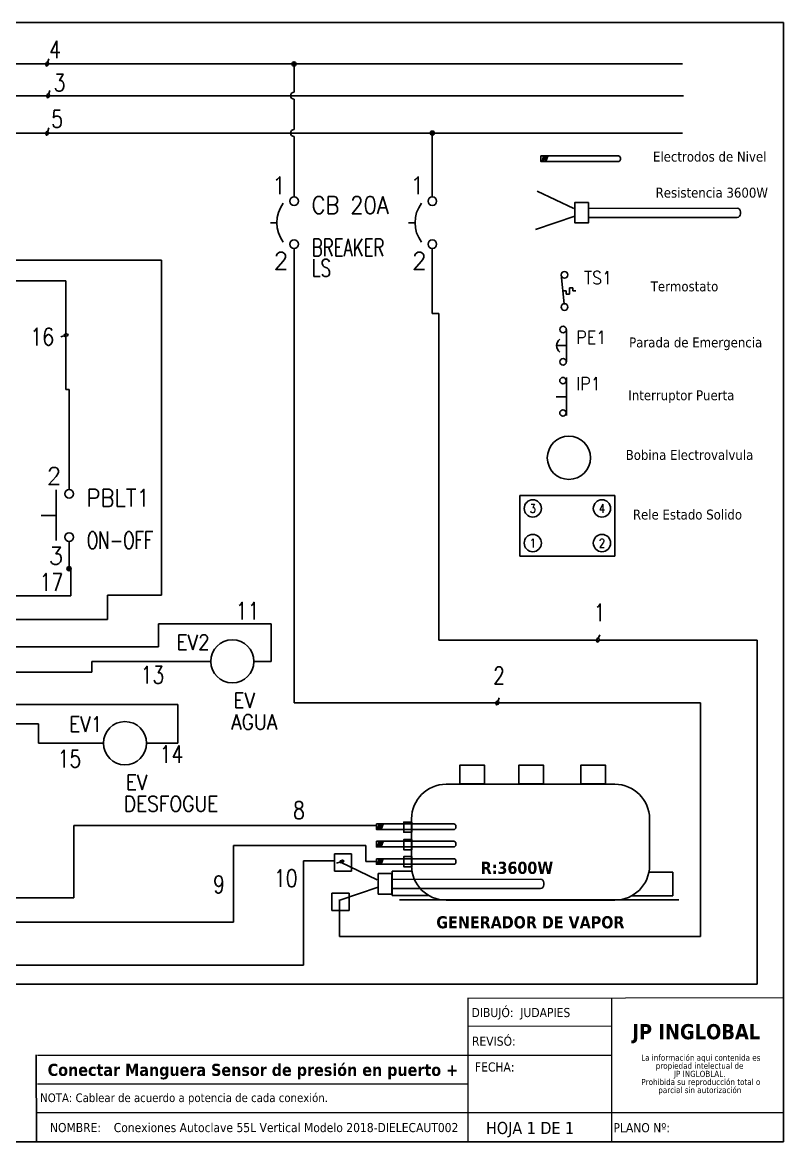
# Model space of a CAD drawing. Header units: millimetres. Extents: x 123.5 to 144.3, y 105.4 to 121.6.
# Drawn here: x 133.25 to 144.26, y 105.39 to 121.59 of the extents above; entities that cross this region are included whole.
import ezdxf
from ezdxf.enums import TextEntityAlignment as Align

# ---------------------------------------------------------------- set-up
doc = ezdxf.new("R2010")
doc.units = ezdxf.units.MM
doc.linetypes.add('CENTERX2', pattern=[20.32, 12.7, -2.54, 2.54, -2.54])
doc.linetypes.add('HIDDEN2', pattern=[0.1875, 0.125, -0.0625])
for name, color, linetype in [('BLK_12AWG', 7, 'Continuous'), ('CONTORNO', 179, 'Continuous'), ('DESC', 250, 'Continuous'), ('SYMS', 7, 'Continuous'), ('TAGS', 250, 'Continuous'), ('TERMS', 250, 'Continuous'), ('WIREFIXED', 7, 'Continuous'), ('WIRES', 7, 'Continuous')]:
    doc.layers.add(name, color=color, linetype=linetype)
doc.layers.add('WIRENO', color=7, linetype='Continuous', true_color=0x000000)
doc.styles.add('SLDTEXTSTYLE0', font='tahoma.ttf')
doc.styles.add('SLDTEXTSTYLE1', font='')
doc.styles.get("Standard").update_dxf_attribs({"font": 'tahoma.ttf'})
doc.styles.add('WD', font='romans.shx')
doc.styles.get('SLDTEXTSTYLE1').set_extended_font_data('Tahoma', bold=True)

# ---------------------------------------------------------------- blocks, each defined once
blk = doc.blocks.new('SW_NOTE_2')
at = {"layer": 'CONTORNO', "color": 0, "char_height": 1.0583, "attachment_point": 2, "style": 'SLDTEXTSTYLE0'}
for s, insert in [('La información aqui contenida es ', (10.29, 1.34)), ('propiedad intelectual de', (10.08, -0.07)), ('JP INGLOBLAL.', (10.1, -1.48)), ('Prohibida su reproducción total o ', (10.3, -2.89)), ('parcial sin autorización', (10.12, -4.3))]:
    blk.add_mtext(s, dxfattribs=dict(at, insert=insert))
blk = doc.blocks.new('Resistencia')
at = {"layer": 'WIRENO'}
for p, q in [((112.31, 58.18), (107.01, 60.71)), ((112.43, 57.1), (106.77, 55.17))]:
    blk.add_line(p, q, dxfattribs=at)
blk.add_lwpolyline([(114.4, 59.08), (112.46, 59.08), (112.46, 56.11), (114.4, 56.11)], close=True, dxfattribs=at)
blk.add_lwpolyline([(135.9, 58.24), (114.42, 58.21), (114.42, 56.89), (135.9, 56.92, 0.414214), (136.4, 57.42), (136.4, 57.74, 0.414214)], format="xyb", close=True, dxfattribs=at)
blk = doc.blocks.new('Nivel')
at = {"layer": 'WIRENO'}
for p, q in [((103.38, 60.01), (103.74, 61.39)), ((103.74, 61.39), (103.74, 60.1)), ((103.74, 60.1), (104.25, 61.39)), ((104.25, 61.39), (104.25, 60.07)), ((104.25, 60.07), (104.74, 61.36))]:
    blk.add_line(p, q, dxfattribs=at)
blk.add_lwpolyline([(103.12, 61.39), (121.77, 61.39, -0.414214), (122.27, 60.89), (122.27, 60.54, -0.414214), (121.77, 60.04), (103.12, 60.04)], format="xyb", close=True, dxfattribs=at)
blk = doc.blocks.new('HCR1')
blk.add_circle((0, 0), 0.1562)
at = {"style": 'WD'}
for tag, height, width, p in [('INST', 0.0625, 0.7, (0.0055, 0.4286)), ('LOC', 0.0625, 0.7, (0.0055, 0.3438)), ('TAG1', 0.1094, 0.9, (0, 0.2024))]:
    blk.add_attdef(tag, text='', height=height, dxfattribs=dict(at, width=width)).set_placement(p, align=Align.CENTER)
at = {"style": 'WD', "flags": 9}
blk.add_attdef('FAMILY', text='', height=0.01, dxfattribs=at).set_placement((-0.0053, 0.1698), align=Align.CENTER)
at = {"linetype": 'Continuous', "style": 'WD', "flags": 1}
for tag, p in [('CAT', (0, 0.1593)), ('MFG', (0, 0.1404))]:
    blk.add_attdef(tag, text='', height=0.01, dxfattribs=at).set_placement(p, align=Align.MIDDLE)
at = {"style": 'WD'}
for tag, p, height, width in [('DESC1', (1.126, 0.0601), 0.1094, 0.9), ('DESC2', (1.126, -0.0828), 0.1094, 0.9), ('DESC3', (1.126, -0.2256), 0.1094, 0.9), ('XREFNO', (1.3251, -0.3928), 0.0938, 0.8), ('XREFNC', (1.3151, -0.5165), 0.0938, 0.8)]:
    blk.add_attdef(tag, p, '', height=height, dxfattribs=dict(at, width=width))
at = {"linetype": 'Continuous', "style": 'WD', "flags": 9}
blk.add_attdef('ASSYCODE', text='', height=0.01, dxfattribs=at).set_placement((0, 0.125), align=Align.CENTER)
at = {"style": 'WD', "flags": 1}
for tag, p in [('X4TERM01', (-0.1562, 0)), ('X1TERM02', (0.1562, 0))]:
    blk.add_attdef(tag, p, '', height=0.0109, dxfattribs=at)
at = {"linetype": 'Continuous', "style": 'WD'}
blk.add_attdef('TERM01', text='', height=0.0625, dxfattribs=at).set_placement((-0.2, -0.0349), align=Align.TOP_RIGHT)
blk.add_attdef('TERM02', text='', height=0.0625, dxfattribs=at).set_placement((0.2, -0.0349), align=Align.TOP_LEFT)
at = {"style": 'WD', "width": 0.8, "flags": 8}
for tag, p in [('NO', (1.1233, -0.3928)), ('NC', (1.1207, -0.5165))]:
    blk.add_attdef(tag, p, '', height=0.0938, dxfattribs=at)
blk = doc.blocks.new('VPB11L')
for p, q in [((-0.0938, 0.1849), (-0.0938, -0.1801)), ((-0.2022, 0), (-0.0938, 0))]:
    blk.add_line(p, q)
for centre in [(0, 0.1562), (0, -0.1562)]:
    blk.add_circle(centre, 0.0312)
at = {"style": 'WD'}
for tag, p, width in [('INST', (0.1269, 0.3902), 0.7), ('LOC', (0.1269, 0.2206), 0.7), ('TAG1', (0.1269, 0.0644), 0.9), ('XREF', (0.1287, -0.09), 0.7), ('DESC1', (0.1287, -0.242), 0.7), ('DESC2', (0.1287, -0.3982), 0.7)]:
    blk.add_attdef(tag, p, '', height=0.125, dxfattribs=dict(at, width=width))
at = {"linetype": 'Continuous', "style": 'WD'}
for tag, height, flags, p in [('TERM01', 0.125, 8, (-0.055, 0.2223)), ('MFG', 0.01, 9, (-0.1421, -0.0881)), ('CAT', 0.01, 9, (-0.1421, -0.0731))]:
    blk.add_attdef(tag, text='', height=height, dxfattribs=dict(at, flags=flags)).set_placement(p, align=Align.RIGHT)
at = {"color": 7, "style": 'WD', "flags": 1}
for tag, p in [('X2TERM01', (0, 0.1875)), ('X8TERM02', (0, -0.1875))]:
    blk.add_attdef(tag, p, '', height=0.0125, dxfattribs=at)
at = {"color": 7, "style": 'WD'}
for tag, p in [('X4LINK', (-0.2656, 0)), ('X1LINK', (0, 0))]:
    blk.add_attdef(tag, p, '', height=0.01, dxfattribs=at)
at = {"style": 'WD'}
for tag, flags, p in [('CONTACT', 1, (-0.1421, -0.0531)), ('FAMILY', 9, (-0.1421, -0.0365))]:
    blk.add_attdef(tag, text='', height=0.01, dxfattribs=dict(at, flags=flags)).set_placement(p, align=Align.RIGHT)
at = {"linetype": 'Continuous', "style": 'WD', "flags": 9}
blk.add_attdef('ASSYCODE', text='', height=0.01, dxfattribs=at).set_placement((-0.1563, -0.1113), align=Align.CENTER)
at = {"linetype": 'Continuous', "style": 'WD', "flags": 8}
blk.add_attdef('TERM02', text='', height=0.125, dxfattribs=at).set_placement((-0.0407, -0.2291), align=Align.TOP_RIGHT)
blk = doc.blocks.new('WDDOT')
for radius in [0.03, 0.0187, 0.00929]:
    blk.add_circle((0, 0), radius)
blk = doc.blocks.new('VCB1')
at = {"linetype": 'HIDDEN2'}
blk.add_line((-0.1712, 0), (-0.125, 0), dxfattribs=at)
for centre in [(0, 0.1562), (0, -0.1562)]:
    blk.add_circle(centre, 0.0312)
blk.add_arc((0.1094, 0), 0.2344, 143.1301, 216.8699)
at = {"style": 'WD'}
for tag, p, width in [('INST', (0.2188, 0.3883), 0.7), ('LOC', (0.2188, 0.2188), 0.7), ('TAG1', (0.1269, 0.0644), 0.9), ('XREF', (0.1287, -0.09), 0.7), ('DESC1', (0.1287, -0.242), 0.7), ('DESC2', (0.1287, -0.3893), 0.7)]:
    blk.add_attdef(tag, p, '', height=0.125, dxfattribs=dict(at, width=width))
at = {"linetype": 'Continuous', "style": 'WD'}
for tag, height, flags, p in [('TERM01', 0.125, 8, (-0.055, 0.2066)), ('MFG', 0.01, 9, (-0.1421, -0.0881)), ('CAT', 0.01, 9, (-0.1421, -0.0731))]:
    blk.add_attdef(tag, text='', height=height, dxfattribs=dict(at, flags=flags)).set_placement(p, align=Align.RIGHT)
at = {"style": 'WD', "width": 0.7}
blk.add_attdef('RATING1', text='', height=0.125, dxfattribs=at).set_placement((-0.1875, 0.0625), align=Align.RIGHT)
at = {"color": 7, "style": 'WD', "flags": 1}
for tag, p in [('X2TERM01', (0, 0.1875)), ('X8TERM02', (0, -0.1875))]:
    blk.add_attdef(tag, p, '', height=0.0125, dxfattribs=at)
at = {"color": 7, "style": 'WD'}
for tag, p in [('X4LINK', (-0.25, 0)), ('X1LINK', (0, 0))]:
    blk.add_attdef(tag, p, '', height=0.01, dxfattribs=at)
at = {"style": 'WD', "flags": 9}
for tag, p in [('FAMILY', (-0.1421, -0.0365)), ('CONTACT', (-0.1288, -0.1291))]:
    blk.add_attdef(tag, text='', height=0.01, dxfattribs=at).set_placement(p, align=Align.RIGHT)
at = {"linetype": 'Continuous', "style": 'WD', "flags": 9}
blk.add_attdef('ASSYCODE', text='', height=0.01, dxfattribs=at).set_placement((-0.1533, -0.1061), align=Align.CENTER)
at = {"linetype": 'Continuous', "style": 'WD', "flags": 8}
blk.add_attdef('TERM02', text='', height=0.125, dxfattribs=at).set_placement((-0.0407, -0.2134), align=Align.TOP_RIGHT)
blk = doc.blocks.new('VT0_01')
for p, q in [((-0.0625, 0.0625), (0.0625, 0.0625)), ((-0.0625, -0.0625), (-0.0625, 0.0625)), ((0.0625, 0.0625), (0.0625, -0.0625)), ((0.0625, -0.0625), (-0.0625, -0.0625))]:
    blk.add_line(p, q)
at = {"style": 'WD', "flags": 1}
for tag, p in [('X4TERM01', (-0.0625, 0)), ('X2TERM01', (0, 0.0625)), ('X1TERM01', (0.0625, 0)), ('X8TERM01', (0, -0.0625))]:
    blk.add_attdef(tag, p, '', height=0.01, dxfattribs=at)
blk = doc.blocks.new('VTS12')
at = {"linetype": 'Continuous'}
blk.add_line((-0.002, -0.123), (-0.033, 0.159), dxfattribs=at)
for p, q in [((-0.015, 0), (0.017, 0)), ((0.017, 0), (0.017, -0.031)), ((0.048, -0.031), (0.048, 0.031)), ((0.048, 0.031), (0.079, 0.031)), ((0.079, 0.031), (0.079, 0)), ((0.079, 0), (0.111, 0)), ((0.017, -0.031), (0.048, -0.031))]:
    blk.add_line(p, q)
for centre in [(0, 0.155), (0, -0.155)]:
    blk.add_circle(centre, 0.0322)
at = {"style": 'WD'}
for tag, p, width in [('INST', (0.189, 0.39), 0.7), ('LOC', (0.189, 0.221), 0.7), ('TAG1', (0.189, 0.064), 0.9), ('XREF', (0.191, -0.09), 0.7), ('DESC1', (0.191, -0.242), 0.7), ('DESC2', (0.191, -0.398), 0.7), ('RATING1', (0.188, -0.554), 0.7), ('WDTAGALT', (0.187, -0.716), 0.7)]:
    blk.add_attdef(tag, p, '', height=0.125, dxfattribs=dict(at, width=width))
at = {"linetype": 'Continuous', "style": 'WD'}
for tag, height, flags, p in [('TERM01', 0.125, 8, (-0.055, 0.207)), ('MFG', 0.01, 9, (-0.08, -0.088)), ('CAT', 0.01, 9, (-0.08, -0.073))]:
    blk.add_attdef(tag, text='', height=height, dxfattribs=dict(at, flags=flags)).set_placement(p, align=Align.RIGHT)
at = {"color": 7, "style": 'WD', "flags": 1}
for tag, p in [('X2TERM01', (0, 0.188)), ('X8TERM02', (0, -0.188))]:
    blk.add_attdef(tag, p, '', height=0.0125, dxfattribs=at)
at = {"color": 7, "style": 'WD'}
for tag, p in [('X4LINK', (-0.109, 0)), ('X1LINK', (0.156, 0))]:
    blk.add_attdef(tag, p, '', height=0.01, dxfattribs=at)
at = {"style": 'WD'}
for tag, flags, p in [('CONTACT', 1, (-0.08, -0.053)), ('FAMILY', 9, (-0.08, -0.036))]:
    blk.add_attdef(tag, text='', height=0.01, dxfattribs=dict(at, flags=flags)).set_placement(p, align=Align.RIGHT)
at = {"linetype": 'Continuous', "style": 'WD', "flags": 8}
blk.add_attdef('TERM02', text='', height=0.125, dxfattribs=at).set_placement((-0.041, -0.213), align=Align.TOP_RIGHT)
at = {"linetype": 'Continuous', "style": 'WD', "flags": 9}
blk.add_attdef('ASSYCODE', text='', height=0.01, dxfattribs=at).set_placement((-0.094, -0.125), align=Align.CENTER)
blk = doc.blocks.new('VPB12M')
for p, q in [((0.034, -0.156), (0.034, 0.156)), ((-0.065, 0), (0.034, 0))]:
    blk.add_line(p, q)
for centre in [(0, 0.156), (0, -0.156)]:
    blk.add_circle(centre, 0.0312)
blk.add_arc((0.016, 0), 0.0781, 126.8699, 233.1301)
at = {"style": 'WD'}
for tag, p, width in [('INST', (0.127, 0.343), 0.7), ('LOC', (0.127, 0.174), 0.7), ('TAG1', (0.127, 0.018), 0.9), ('XREF', (0.129, -0.137), 0.7), ('DESC1', (0.129, -0.289), 0.7), ('DESC2', (0.129, -0.445), 0.7)]:
    blk.add_attdef(tag, p, '', height=0.125, dxfattribs=dict(at, width=width))
at = {"linetype": 'Continuous', "style": 'WD'}
for tag, height, flags, p in [('TERM01', 0.125, 8, (-0.055, 0.207)), ('MFG', 0.01, 9, (-0.111, -0.088)), ('CAT', 0.01, 9, (-0.111, -0.073))]:
    blk.add_attdef(tag, text='', height=height, dxfattribs=dict(at, flags=flags)).set_placement(p, align=Align.RIGHT)
at = {"color": 7, "style": 'WD', "flags": 1}
for tag, p in [('X2TERM01', (0, 0.188)), ('X8TERM02', (0, -0.188))]:
    blk.add_attdef(tag, p, '', height=0.0125, dxfattribs=at)
at = {"color": 7, "style": 'WD'}
for tag, p in [('X4LINK', (-0.141, 0)), ('X1LINK', (0.125, 0))]:
    blk.add_attdef(tag, p, '', height=0.01, dxfattribs=at)
at = {"style": 'WD'}
for tag, flags, p in [('CONTACT', 1, (-0.111, -0.053)), ('FAMILY', 9, (-0.111, -0.036))]:
    blk.add_attdef(tag, text='', height=0.01, dxfattribs=dict(at, flags=flags)).set_placement(p, align=Align.RIGHT)
at = {"linetype": 'Continuous', "style": 'WD', "flags": 9}
blk.add_attdef('ASSYCODE', text='', height=0.01, dxfattribs=at).set_placement((-0.125, -0.106), align=Align.CENTER)
at = {"linetype": 'Continuous', "style": 'WD', "flags": 8}
blk.add_attdef('TERM02', text='', height=0.125, dxfattribs=at).set_placement((-0.041, -0.213), align=Align.TOP_RIGHT)
blk = doc.blocks.new('VPB12')
for p, q in [((0.033, 0.185), (0.033, -0.18)), ((-0.064, 0), (0.033, 0))]:
    blk.add_line(p, q)
for centre in [(0, 0.156), (0, -0.156)]:
    blk.add_circle(centre, 0.0312)
at = {"style": 'WD'}
for tag, p, width in [('INST', (0.127, 0.39), 0.7), ('LOC', (0.127, 0.221), 0.7), ('TAG1', (0.127, 0.064), 0.9), ('XREF', (0.129, -0.09), 0.7), ('DESC1', (0.129, -0.242), 0.7), ('DESC2', (0.129, -0.398), 0.7)]:
    blk.add_attdef(tag, p, '', height=0.125, dxfattribs=dict(at, width=width))
at = {"linetype": 'Continuous', "style": 'WD'}
for tag, height, flags, p in [('TERM01', 0.125, 8, (-0.055, 0.222)), ('MFG', 0.01, 9, (0.014, -0.088)), ('CAT', 0.01, 9, (0.014, -0.073))]:
    blk.add_attdef(tag, text='', height=height, dxfattribs=dict(at, flags=flags)).set_placement(p, align=Align.RIGHT)
at = {"color": 7, "style": 'WD', "flags": 1}
for tag, p in [('X2TERM01', (0, 0.188)), ('X8TERM02', (0, -0.188))]:
    blk.add_attdef(tag, p, '', height=0.0125, dxfattribs=at)
at = {"color": 7, "style": 'WD'}
for tag, p in [('X4LINK', (-0.125, 0)), ('X1LINK', (0.125, 0))]:
    blk.add_attdef(tag, p, '', height=0.01, dxfattribs=at)
at = {"style": 'WD'}
for tag, flags, p in [('CONTACT', 1, (0.014, -0.053)), ('FAMILY', 9, (0.014, -0.036))]:
    blk.add_attdef(tag, text='', height=0.01, dxfattribs=dict(at, flags=flags)).set_placement(p, align=Align.RIGHT)
at = {"linetype": 'Continuous', "style": 'WD', "flags": 9}
blk.add_attdef('ASSYCODE', text='', height=0.01, dxfattribs=at).set_placement((-0.001, -0.105), align=Align.CENTER)
at = {"linetype": 'Continuous', "style": 'WD', "flags": 8}
blk.add_attdef('TERM02', text='', height=0.125, dxfattribs=at).set_placement((-0.041, -0.229), align=Align.TOP_RIGHT)
blk = doc.blocks.new('HDV1TFL')
for p, q in [((0.3438, 0.3438), (-0.3438, 0.3438)), ((-0.3438, 0.3438), (-0.3438, -0.0938)), ((0.3438, -0.0938), (0.3438, 0.3438)), ((-0.3438, -0.0938), (0.3438, -0.0938))]:
    blk.add_line(p, q)
for centre in [(-0.25, 0.25), (0.25, 0.25), (-0.25, 0), (0.25, 0)]:
    blk.add_circle(centre, 0.0625)
at = {"style": 'WD'}
for tag, width, p in [('INST', 0.7, (0.0055, 0.747)), ('LOC', 0.7, (0.0055, 0.5774)), ('TAG1', 0.9, (0, 0.4211)), ('RATING2', 0.7, (0, 0.0313)), ('DESC1', 0.7, (0, -0.2932)), ('DESC2', 0.7, (0, -0.4495)), ('XREF', 0.7, (0, -0.6057))]:
    blk.add_attdef(tag, text='', height=0.125, dxfattribs=dict(at, width=width)).set_placement(p, align=Align.CENTER)
at = {"style": 'WD', "flags": 1}
for tag, p in [('X2TERM03', (-0.25, 0.3125)), ('X2TERM04', (0.25, 0.3125)), ('X4TERM03', (-0.3125, 0.25)), ('X1TERM04', (0.3125, 0.25)), ('X4TERM01', (-0.3125, 0)), ('X1TERM02', (0.3125, 0)), ('X8TERM01', (-0.25, -0.0625)), ('X8TERM02', (0.25, -0.0625))]:
    blk.add_attdef(tag, p, '', height=0.0125, dxfattribs=at)
at = {"linetype": 'Continuous', "style": 'WD', "flags": 9}
blk.add_attdef('ASSYCODE', text='', height=0.01, dxfattribs=at).set_placement((0, 0.3281), align=Align.CENTER)
at = {"style": 'WD', "flags": 9}
blk.add_attdef('FAMILY', text='', height=0.01, dxfattribs=at).set_placement((-0.0053, 0.3886), align=Align.CENTER)
at = {"linetype": 'Continuous', "style": 'WD', "flags": 1}
for tag, p in [('MFG', (0, 0.3592)), ('CAT', (0, 0.3781))]:
    blk.add_attdef(tag, text='', height=0.01, dxfattribs=at).set_placement(p, align=Align.MIDDLE)
at = {"linetype": 'Continuous', "style": 'WD', "width": 0.8, "flags": 8}
for tag, p in [('TERM03', (-0.25, 0.25)), ('TERM04', (0.25, 0.25)), ('TERM01', (-0.25, 0)), ('TERM02', (0.25, 0))]:
    blk.add_attdef(tag, text='', height=0.0625, dxfattribs=at).set_placement(p, align=Align.MIDDLE)
at = {"style": 'WD', "width": 0.7}
blk.add_attdef('RATING1', text='', height=0.125, dxfattribs=at).set_placement((0, 0.25), align=Align.MIDDLE)
blk = doc.blocks.new('WD_WNH')
at = {"linetype": 'Continuous', "style": 'WD', "width": 0.8}
blk.add_attdef('WIRENO', text='', height=0.125, dxfattribs=at).set_placement((0, 0.0625), align=Align.CENTER)
at = {"style": 'WD', "flags": 1}
for tag, p in [('W01USER', (0, 0.0781)), ('W02USER', (0, 0.0703)), ('W03USER', (0, 0.0625)), ('W04USER', (0, 0.0547)), ('W05USER', (0, 0.0469)), ('W06USER', (0, 0.0391)), ('W07USER', (0, 0.0312)), ('W08USER', (0, 0.0234)), ('W09USER', (0, 0.0156)), ('W10USER', (0, 0.0078))]:
    blk.add_attdef(tag, text='', height=0.005, dxfattribs=at).set_placement(p, align=Align.CENTER)
blk = doc.blocks.new('WD_WNV')
at = {"style": 'WD', "flags": 1}
for tag, p in [('W01USER', (-0.0625, 0.0938)), ('W02USER', (-0.0625, 0.0859)), ('W03USER', (-0.0625, 0.0781)), ('W04USER', (-0.0625, 0.0703)), ('W05USER', (-0.0625, 0.0625)), ('W06USER', (-0.0625, 0.0547)), ('W07USER', (-0.0625, 0.0469)), ('W08USER', (-0.0625, 0.0391)), ('W09USER', (-0.0625, 0.0312)), ('W10USER', (-0.0625, 0.0234))]:
    blk.add_attdef(tag, text='', height=0.005, dxfattribs=at).set_placement(p, align=Align.CENTER)
at = {"linetype": 'Continuous', "style": 'WD', "width": 0.8}
blk.add_attdef('WIRENO', text='', height=0.125, dxfattribs=at).set_placement((-0.05, 0), align=Align.MIDDLE_RIGHT)

msp = doc.modelspace()

# ---------------------------------------------------------------- linework, layer by layer
at = {"color": 7, "linetype": 'Continuous'}
for p, q in [((144.256, 121.59), (123.506, 121.59)), ((144.256, 105.405), (144.256, 121.59)), ((123.506, 105.405), (144.256, 105.405))]:
    msp.add_line(p, q, dxfattribs=at)
at = {"color": 7, "linetype": 'CENTERX2', "lineweight": 0}
for p in [(144.256, 108.823), (133.462, 105.405)]:
    msp.add_line(p, (144.256, 105.405), dxfattribs=at)
at = {"color": 7, "linetype": 'Continuous', "lineweight": 0}
for p, q in [((144.256, 107.486), (139.686, 107.478)), ((139.691, 107.486), (139.691, 105.394)), ((141.766, 107.486), (141.766, 105.397)), ((141.766, 107.071), (139.692, 107.079)), ((141.766, 106.656), (133.465, 106.656)), ((139.691, 106.241), (133.465, 106.241)), ((144.256, 105.826), (133.465, 105.826))]:
    msp.add_line(p, q, dxfattribs=at)
at = {"layer": 'BLK_12AWG'}
for p, q in [((124.418, 120.99), (142.793, 120.99)), ((137.176, 120.581), (137.176, 120.99)), ((124.433, 120.531), (142.808, 120.531)), ((137.176, 120.04), (137.176, 120.481)), ((124.418, 119.99), (142.793, 119.99)), ((137.176, 119.07), (137.176, 119.94)), ((139.176, 119.07), (139.176, 119.99))]:
    msp.add_line(p, q, dxfattribs=at)
for centre in [(137.176, 120.531), (137.176, 119.99)]:
    msp.add_arc(centre, 0.05, 90, 270, dxfattribs=at)
at = {"layer": 'DESC'}
for p, q in [((138.594, 108.967), (138.594, 109.319)), ((138.594, 109.319), (138.883, 109.319)), ((142.656, 109.305), (142.309, 109.305)), ((142.656, 108.961), (142.656, 109.305)), ((139.13, 108.967), (138.594, 108.967)), ((142.742, 108.903), (138.7, 108.903)), ((141.572, 108.903), (142.742, 108.903)), ((142.066, 108.961), (142.656, 108.961)), ((133.453, 105.415), (133.449, 106.661))]:
    msp.add_line(p, q, dxfattribs=at)
for points in [[(139.573, 110.582), (139.932, 110.582), (139.932, 110.851), (139.573, 110.851)], [(140.426, 110.582), (140.785, 110.582), (140.785, 110.851), (140.426, 110.851)], [(141.323, 110.582), (141.682, 110.582), (141.682, 110.851), (141.323, 110.851)], [(138.878, 109.881), (138.762, 109.881), (138.762, 110.028), (138.878, 110.028)], [(138.878, 109.629), (138.762, 109.629), (138.762, 109.776), (138.878, 109.776)], [(138.878, 109.382), (138.762, 109.382), (138.762, 109.529), (138.878, 109.529)]]:
    msp.add_lwpolyline(points, close=True, dxfattribs=at)
at = {"layer": 'WIREFIXED'}
for points in [[(133.631, 121.065), (133.616, 121.02), (133.596, 121.01), (133.586, 120.98), (133.596, 120.96), (133.616, 120.97), (133.625, 121), (133.621, 121.01)], [(133.645, 120.606), (133.63, 120.561), (133.611, 120.551), (133.601, 120.521), (133.611, 120.501), (133.63, 120.511), (133.64, 120.541), (133.635, 120.551)], [(133.631, 120.065), (133.616, 120.02), (133.596, 120.01), (133.586, 119.98), (133.596, 119.96), (133.616, 119.97), (133.625, 120), (133.621, 120.01)], [(133.803, 117.044), (133.848, 117.059), (133.868, 117.049), (133.898, 117.059), (133.908, 117.079), (133.888, 117.089), (133.858, 117.079), (133.853, 117.069)], [(141.596, 112.736), (141.581, 112.691), (141.561, 112.681), (141.551, 112.651), (141.561, 112.632), (141.581, 112.641), (141.591, 112.671), (141.586, 112.681)], [(140.141, 111.827), (140.126, 111.782), (140.106, 111.772), (140.096, 111.742), (140.106, 111.722), (140.126, 111.732), (140.136, 111.762), (140.131, 111.772)], [(137.791, 109.436), (137.837, 109.451), (137.856, 109.441), (137.886, 109.451), (137.896, 109.47), (137.876, 109.48), (137.846, 109.47), (137.841, 109.461)]]:
    msp.add_lwpolyline(points, dxfattribs=at)
at = {"layer": 'WIRES'}
for p, q in [((137.176, 118.32), (137.176, 111.752)), ((139.176, 117.381), (139.176, 118.32)), ((129.286, 118.155), (135.26, 118.155)), ((135.26, 118.155), (135.26, 113.31)), ((127.286, 117.856), (133.878, 117.856)), ((133.878, 117.856), (133.878, 116.283)), ((139.269, 117.381), (139.176, 117.381)), ((139.269, 116.441), (139.269, 117.381)), ((139.269, 115.691), (139.269, 116.441)), ((133.878, 116.283), (133.923, 116.283)), ((133.923, 116.283), (133.923, 114.837)), ((139.268, 112.661), (139.268, 115.691)), ((133.923, 113.693), (133.923, 114.087)), ((133.95, 113.693), (133.923, 113.693)), ((133.95, 113.298), (133.95, 113.693)), ((132.543, 113.302), (133.568, 113.302)), ((133.568, 113.298), (133.95, 113.298)), ((135.26, 113.31), (134.481, 113.31)), ((134.481, 113.31), (134.481, 112.959)), ((134.481, 112.959), (132.471, 112.959)), ((135.214, 112.561), (135.214, 112.893)), ((135.214, 112.893), (136.846, 112.893)), ((136.846, 112.893), (136.846, 112.352)), ((143.875, 112.661), (139.268, 112.661)), ((143.875, 107.684), (143.875, 112.661)), ((132.479, 112.561), (135.214, 112.561)), ((134.254, 112.195), (134.254, 112.352)), ((134.254, 112.352), (135.971, 112.352)), ((136.846, 112.352), (136.596, 112.352)), ((132.536, 112.195), (134.254, 112.195)), ((132.537, 111.727), (135.494, 111.727)), ((135.494, 111.727), (135.494, 111.169)), ((137.176, 111.752), (143.055, 111.752)), ((143.055, 111.752), (143.055, 108.376)), ((132.54, 111.451), (133.479, 111.451)), ((133.479, 111.451), (133.479, 111.169)), ((133.479, 111.169), (134.419, 111.169)), ((135.494, 111.169), (135.044, 111.169)), ((139.375, 110.575), (141.817, 110.575)), ((138.368, 109.98), (133.993, 109.98)), ((133.993, 109.98), (133.993, 108.933)), ((138.875, 109.4), (138.875, 110.075)), ((142.317, 109.4), (142.317, 110.075)), ((136.299, 109.51), (136.299, 109.691)), ((136.299, 109.691), (138.212, 109.691)), ((138.212, 109.691), (138.212, 109.459)), ((136.299, 108.582), (136.299, 109.51)), ((137.314, 107.958), (137.314, 109.47)), ((137.314, 109.47), (137.759, 109.47)), ((137.866, 109.482), (137.866, 109.439)), ((138.212, 109.459), (138.378, 109.459)), ((133.993, 108.933), (127.949, 108.933)), ((137.832, 108.376), (137.832, 108.899)), ((141.817, 108.9), (139.375, 108.9)), ((127.899, 108.582), (136.299, 108.582)), ((143.055, 108.376), (137.832, 108.376)), ((130.976, 107.958), (137.314, 107.958)), ((133.029, 107.684), (143.875, 107.684))]:
    msp.add_line(p, q, dxfattribs=at)
for centre, start, end in [((139.375, 110.075), 90, 180), ((141.817, 110.075), 0, 90), ((139.375, 109.4), 180, 270), ((141.817, 109.4), 270, 0)]:
    msp.add_arc(centre, 0.5, start, end, dxfattribs=at)

# ---------------------------------------------------------------- block references
at = {"layer": 'CONTORNO', "color": 7, "xscale": 0.083, "yscale": 0.083, "zscale": 0.083}
msp.add_blockref('SW_NOTE_2', (142.204, 106.555), dxfattribs=at)
at = {"layer": 'SYMS'}
for p in [(137.176, 120.99), (139.176, 119.99), (133.923, 113.693)]:
    msp.add_blockref('WDDOT', p, dxfattribs=at)
ref = msp.add_blockref('VCB1', (137.176, 118.695), dxfattribs=dict(at, xscale=2, yscale=2, zscale=2))
ref.add_attrib('DESC2', 'LS', (137.434, 117.916), dxfattribs={"layer": 'DESC', "height": 0.25, "style": 'WD', "width": 0.7})
ref.add_attrib('DESC1', 'BREAKER', (137.434, 118.211), dxfattribs={"layer": 'DESC', "height": 0.25, "style": 'WD', "width": 0.7})
ref.add_attrib('TAG1', 'CB 20A', (137.43, 118.824), dxfattribs={"layer": 'TAGS', "height": 0.25, "style": 'WD', "width": 0.9})
ref.add_attrib('TERM02', '2', dxfattribs={"layer": 'TERMS', "linetype": 'Continuous', "height": 0.25, "style": 'WD', "flags": 8}).set_placement((137.095, 118.268), align=Align.TOP_RIGHT)
ref.add_attrib('TERM01', '1', dxfattribs={"layer": 'TERMS', "linetype": 'Continuous', "height": 0.25, "style": 'WD', "flags": 8}).set_placement((137.066, 119.108), align=Align.RIGHT)
ref = msp.add_blockref('VCB1', (139.176, 118.695), dxfattribs=dict(at, xscale=2, yscale=2, zscale=2))
ref.add_attrib('TERM02', '2', dxfattribs={"layer": 'TERMS', "linetype": 'Continuous', "height": 0.25, "style": 'WD', "flags": 8}).set_placement((139.095, 118.268), align=Align.TOP_RIGHT)
ref.add_attrib('TERM01', '1', dxfattribs={"layer": 'TERMS', "linetype": 'Continuous', "height": 0.25, "style": 'WD', "flags": 8}).set_placement((139.066, 119.108), align=Align.RIGHT)
ref = msp.add_blockref('VTS12', (141.087, 117.708), dxfattribs=dict(at, xscale=1.5, yscale=1.5, zscale=1.5))
ref.add_attrib('TAG1', 'TS1', (141.371, 117.805), dxfattribs={"layer": 'TAGS', "height": 0.1875, "style": 'WD', "width": 0.9})
ref = msp.add_blockref('VPB12M', (141.066, 116.917), dxfattribs=dict(at, xscale=1.5, yscale=1.5, zscale=1.5))
ref.add_attrib('TAG1', 'PE1', (141.256, 116.943), dxfattribs={"layer": 'TAGS', "height": 0.1875, "style": 'WD', "width": 0.9})
ref = msp.add_blockref('VPB12', (141.065, 116.177), dxfattribs=dict(at, xscale=1.5, yscale=1.5, zscale=1.5))
ref.add_attrib('TAG1', 'IP1', (141.256, 116.273), dxfattribs={"layer": 'TAGS', "height": 0.1875, "style": 'WD', "width": 0.9})
at = {"layer": 'SYMS', "xscale": 2, "yscale": 2, "zscale": 2}
for name, p in [('HCR1', (141.151, 115.296)), ('VT0_01', (137.884, 109.445)), ('VT0_01', (137.847, 108.877))]:
    msp.add_blockref(name, p, dxfattribs=at)
at = {"layer": 'SYMS'}
ref = msp.add_blockref('VPB11L', (133.923, 114.462), dxfattribs=dict(at, xscale=2, yscale=2, zscale=2))
ref.add_attrib('TERM02', '3', dxfattribs={"layer": 'TERMS', "linetype": 'Continuous', "height": 0.25, "style": 'WD', "flags": 8}).set_placement((133.841, 114.004), align=Align.TOP_RIGHT)
ref.add_attrib('TERM01', '2', dxfattribs={"layer": 'TERMS', "linetype": 'Continuous', "height": 0.25, "style": 'WD', "flags": 8}).set_placement((133.813, 114.907), align=Align.RIGHT)
ref.add_attrib('DESC1', 'ON-OFF', (134.18, 113.978), dxfattribs={"layer": 'DESC', "height": 0.25, "style": 'WD', "width": 0.7})
ref.add_attrib('TAG1', 'PBLT1', (134.177, 114.591), dxfattribs={"layer": 'TAGS', "height": 0.25, "style": 'WD', "width": 0.9})
ref = msp.add_blockref('HDV1TFL', (141.129, 114.063), dxfattribs=dict(at, xscale=2, yscale=2, zscale=2))
ref.add_attrib('TERM03', '3', dxfattribs={"layer": 'TERMS', "linetype": 'Continuous', "height": 0.125, "style": 'WD', "width": 0.8, "flags": 8}).set_placement((140.629, 114.563), align=Align.MIDDLE)
ref.add_attrib('TERM04', '4', dxfattribs={"layer": 'TERMS', "linetype": 'Continuous', "height": 0.125, "style": 'WD', "width": 0.8, "flags": 8}).set_placement((141.629, 114.563), align=Align.MIDDLE)
ref.add_attrib('TERM02', '2', dxfattribs={"layer": 'TERMS', "linetype": 'Continuous', "height": 0.125, "style": 'WD', "width": 0.8, "flags": 8}).set_placement((141.629, 114.063), align=Align.MIDDLE)
ref.add_attrib('TERM01', '1', dxfattribs={"layer": 'TERMS', "linetype": 'Continuous', "height": 0.125, "style": 'WD', "width": 0.8, "flags": 8}).set_placement((140.629, 114.063), align=Align.MIDDLE)
ref = msp.add_blockref('HCR1', (136.284, 112.352), dxfattribs=dict(at, xscale=2, yscale=2, zscale=2))
ref.add_attrib('DESC2', 'AGUA', (136.268, 111.366), dxfattribs={"layer": 'DESC', "height": 0.2188, "style": 'WD', "width": 0.9})
ref.add_attrib('DESC1', 'EV', (136.299, 111.678), dxfattribs={"layer": 'DESC', "height": 0.2188, "style": 'WD', "width": 0.9})
ref.add_attrib('TAG1', 'EV2', dxfattribs={"layer": 'TAGS', "height": 0.2188, "style": 'WD', "width": 0.9}).set_placement((135.716, 112.519), align=Align.CENTER)
ref = msp.add_blockref('HCR1', (134.731, 111.169), dxfattribs=dict(at, xscale=2, yscale=2, zscale=2))
ref.add_attrib('DESC2', 'DESFOGUE', (134.715, 110.183), dxfattribs={"layer": 'DESC', "height": 0.2188, "style": 'WD', "width": 0.9})
ref.add_attrib('DESC1', 'EV', (134.746, 110.494), dxfattribs={"layer": 'DESC', "height": 0.2188, "style": 'WD', "width": 0.9})
ref.add_attrib('TAG1', 'EV1', dxfattribs={"layer": 'TAGS', "height": 0.2188, "style": 'WD', "width": 0.9}).set_placement((134.164, 111.335), align=Align.CENTER)
at = {"layer": 'WIREFIXED'}
ref = msp.add_blockref('WD_WNH', (133.606, 120.99), dxfattribs=dict(at, xscale=2, yscale=2, zscale=2))
ref.add_attrib('WIRENOF', '4', dxfattribs={"linetype": 'Continuous', "height": 0.25, "style": 'WD', "width": 0.8}).set_placement((133.72, 120.998), align=Align.BOTTOM_CENTER)
ref = msp.add_blockref('WD_WNH', (133.62, 120.531), dxfattribs=dict(at, xscale=2, yscale=2, zscale=2))
ref.add_attrib('WIRENOF', '3', dxfattribs={"linetype": 'Continuous', "height": 0.25, "style": 'WD', "width": 0.8}).set_placement((133.785, 120.519), align=Align.BOTTOM_CENTER)
ref = msp.add_blockref('WD_WNH', (133.606, 119.99), dxfattribs=dict(at, xscale=2, yscale=2, zscale=2))
ref.add_attrib('WIRENOF', '5', dxfattribs={"linetype": 'Continuous', "height": 0.25, "style": 'WD', "width": 0.8}).set_placement((133.751, 119.995), align=Align.BOTTOM_CENTER)
ref = msp.add_blockref('WD_WNV', (133.878, 117.069), dxfattribs=dict(at, xscale=2, yscale=2, zscale=2))
ref.add_attrib('WIRENOF', '16', dxfattribs={"linetype": 'Continuous', "height": 0.25, "style": 'WD', "width": 0.8}).set_placement((133.707, 117.046), align=Align.MIDDLE_RIGHT)
ref = msp.add_blockref('WD_WNV', (133.923, 113.89), dxfattribs=dict(at, xscale=2, yscale=2, zscale=2))
ref.add_attrib('WIRENOF', '17', dxfattribs={"linetype": 'Continuous', "height": 0.25, "style": 'WD', "width": 0.8}).set_placement((133.838, 113.498), align=Align.MIDDLE_RIGHT)
ref = msp.add_blockref('WD_WNV', (136.846, 112.623), dxfattribs=dict(at, xscale=2, yscale=2, zscale=2))
ref.add_attrib('WIRENOF', '11', dxfattribs={"linetype": 'Continuous', "height": 0.25, "style": 'WD', "width": 0.8}).set_placement((136.676, 113.082), align=Align.MIDDLE_RIGHT)
ref = msp.add_blockref('WD_WNH', (141.571, 112.661), dxfattribs=dict(at, xscale=2, yscale=2, zscale=2))
ref.add_attrib('WIRENOF', '1', dxfattribs={"linetype": 'Continuous', "height": 0.25, "style": 'WD', "width": 0.8}).set_placement((141.595, 112.857), align=Align.BOTTOM_CENTER)
ref = msp.add_blockref('WD_WNH', (135.104, 111.761), dxfattribs=dict(at, xscale=2, yscale=2, zscale=2))
ref.add_attrib('WIRENOF', '13', dxfattribs={"linetype": 'Continuous', "height": 0.25, "style": 'WD', "width": 0.8}).set_placement((135.128, 111.957), align=Align.BOTTOM_CENTER)
ref = msp.add_blockref('WD_WNH', (140.116, 111.752), dxfattribs=dict(at, xscale=2, yscale=2, zscale=2))
ref.add_attrib('WIRENOF', '2', dxfattribs={"linetype": 'Continuous', "height": 0.25, "style": 'WD', "width": 0.8}).set_placement((140.14, 111.948), align=Align.BOTTOM_CENTER)
ref = msp.add_blockref('WD_WNV', (135.494, 111.448), dxfattribs=dict(at, xscale=2, yscale=2, zscale=2))
ref.add_attrib('WIRENOF', '14', dxfattribs={"linetype": 'Continuous', "height": 0.25, "style": 'WD', "width": 0.8}).set_placement((135.575, 111.01), align=Align.MIDDLE_RIGHT)
ref = msp.add_blockref('WD_WNH', (133.949, 111.169), dxfattribs=dict(at, xscale=2, yscale=2, zscale=2))
ref.add_attrib('WIRENOF', '15', dxfattribs={"linetype": 'Continuous', "height": 0.25, "style": 'WD', "width": 0.8}).set_placement((133.928, 110.744), align=Align.BOTTOM_CENTER)
ref = msp.add_blockref('WD_WNH', (137.223, 109.804), dxfattribs=dict(at, xscale=2, yscale=2, zscale=2))
ref.add_attrib('WIRENOF', '8', dxfattribs={"linetype": 'Continuous', "height": 0.25, "style": 'WD', "width": 0.8}).set_placement((137.247, 110), align=Align.BOTTOM_CENTER)
ref = msp.add_blockref('WD_WNV', (137.866, 109.461), dxfattribs=dict(at, xscale=2, yscale=2, zscale=2))
ref.add_attrib('WIRENOF', '10', dxfattribs={"linetype": 'Continuous', "height": 0.25, "style": 'WD', "width": 0.8}).set_placement((137.228, 109.217), align=Align.MIDDLE_RIGHT)
ref = msp.add_blockref('WD_WNH', (137.536, 109.47), dxfattribs=dict(at, xscale=2, yscale=2, zscale=2))
ref.add_attrib('WIRENOF', '9', dxfattribs={"linetype": 'Continuous', "height": 0.25, "style": 'WD', "width": 0.8}).set_placement((136.091, 108.928), align=Align.BOTTOM_CENTER)
at = {"layer": 'WIRENO'}
for name, p, xscale, yscale, zscale in [('Nivel', (134.56, 115.976), 0.06, 0.06, 0.06), ('Resistencia', (129.993, 113.08), 0.1, 0.1, 0.1), ('Nivel', (132.181, 106.319), 0.06, 0.06, 0.06), ('Nivel', (132.181, 106.067), 0.06, 0.06, 0.06), ('Nivel', (132.181, 105.816), 0.06, 0.06, 0.06), ('Resistencia', (127.148, 103.377), 0.1, 0.1, 0.1)]:
    msp.add_blockref(name, p, dxfattribs=dict(at, xscale=xscale, yscale=yscale, zscale=zscale))

# ---------------------------------------------------------------- texts
at = {"char_height": 0.144, "attachment_point": 1}
for s, insert in [('\\A1;Electrodos de Nivel', (142.367, 119.722)), ('\\A1;Resistencia 3600W', (142.405, 119.201)), ('\\A1;Termostato', (142.334, 117.846)), ('\\A1;Parada de Emergencia', (142.022, 117.036)), ('\\A1;Interruptor Puerta', (142.01, 116.272)), ('\\A1;Bobina Electrovalvula', (141.972, 115.409)), ('\\A1;Rele Estado Solido', (142.076, 114.547))]:
    msp.add_mtext_dynamic_manual_height_columns(s, width=44.8708, gutter_width=1, heights=[0], dxfattribs=dict(at, insert=insert))
at = {"color": 7, "linetype": 'Continuous', "lineweight": 0, "attachment_point": 1, "style": 'SLDTEXTSTYLE0'}
for s, insert, char_height in [('REVISÓ:', (139.749, 106.927), 0.1318), ('FECHA:', (139.792, 106.554), 0.1318), ('NOTA: Cablear de acuerdo a potencia de cada conexión.', (133.505, 106.105), 0.1245), ('\\pi-0.39529,l0.52705,t1.0541;NOMBRE:^IConexiones Autoclave 55L Vertical Modelo 2018-DIELECAUT002', (133.515, 105.678), 0.13176), ('HOJA 1 DE 1', (139.953, 105.694), 0.17568), ('PLANO Nº:', (141.795, 105.676), 0.1318)]:
    msp.add_mtext(s, dxfattribs=dict(at, insert=insert, char_height=char_height))
at = {"layer": 'CONTORNO', "color": 7}
for s, insert, char_height, attachment_point, style in [('R:3600W', (140.399, 109.455), 0.1757, 2, 'SLDTEXTSTYLE1'), ('GENERADOR DE VAPOR', (140.594, 108.668), 0.17568, 2, 'SLDTEXTSTYLE1'), ('DIBUJÓ:  JUDAPIES', (139.743, 107.341), 0.13176, 1, 'SLDTEXTSTYLE0'), ('    Conectar Manguera Sensor de presión en puerto +', (136.437, 106.534), 0.17568, 2, 'SLDTEXTSTYLE1')]:
    msp.add_mtext(s, dxfattribs=dict(at, insert=insert, char_height=char_height, attachment_point=attachment_point, style=style))
at = {"layer": 'CONTORNO', "insert": (142.067, 107.108), "char_height": 0.2196, "attachment_point": 1, "style": 'SLDTEXTSTYLE1'}
msp.add_mtext('JP INGLOBAL', dxfattribs=at)

doc.saveas('drawing.dxf')
